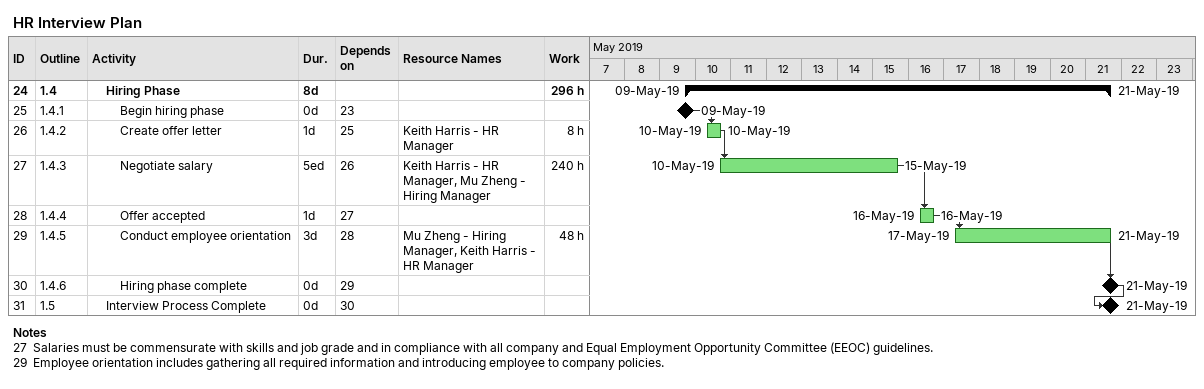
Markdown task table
HR Interview Plan

| ID | WBS | Task | Duration | Start | Finish | Predecessors | Resources | Work (h) |
|---|---|---|---|---|---|---|---|---|
| 24 | 1.4 | **Hiring Phase** | 8d | 2019-05-09 | 2019-05-21 |  |  | 296 |
| 25 | 1.4.1 | Begin hiring phase | 0d | 2019-05-09 | 2019-05-09 | 23 |  |  |
| 26 | 1.4.2 | Create offer letter | 1d | 2019-05-10 | 2019-05-10 | 25 | Keith Harris - HR Manager | 8 |
| 27 | 1.4.3 | Negotiate salary | 5ed | 2019-05-10 | 2019-05-15 | 26 | Keith Harris - HR Manager, Mu Zheng - Hiring Manager | 240 |
| 28 | 1.4.4 | Offer accepted | 1d | 2019-05-16 | 2019-05-16 | 27 |  |  |
| 29 | 1.4.5 | Conduct employee orientation | 3d | 2019-05-17 | 2019-05-21 | 28 | Mu Zheng - Hiring Manager, Keith Harris - HR Manager | 48 |
| 30 | 1.4.6 | Hiring phase complete | 0d | 2019-05-21 | 2019-05-21 | 29 |  |  |
| 31 | 1.5 | Interview Process Complete | 0d | 2019-05-21 | 2019-05-21 | 30 |  |  |

Notes
- 27: Salaries must be commensurate with skills and job grade and in compliance with all company and Equal Employment Opportunity Committee (EEOC) guidelines.
- 29: Employee orientation includes gathering all required information and introducing employee to company policies.
